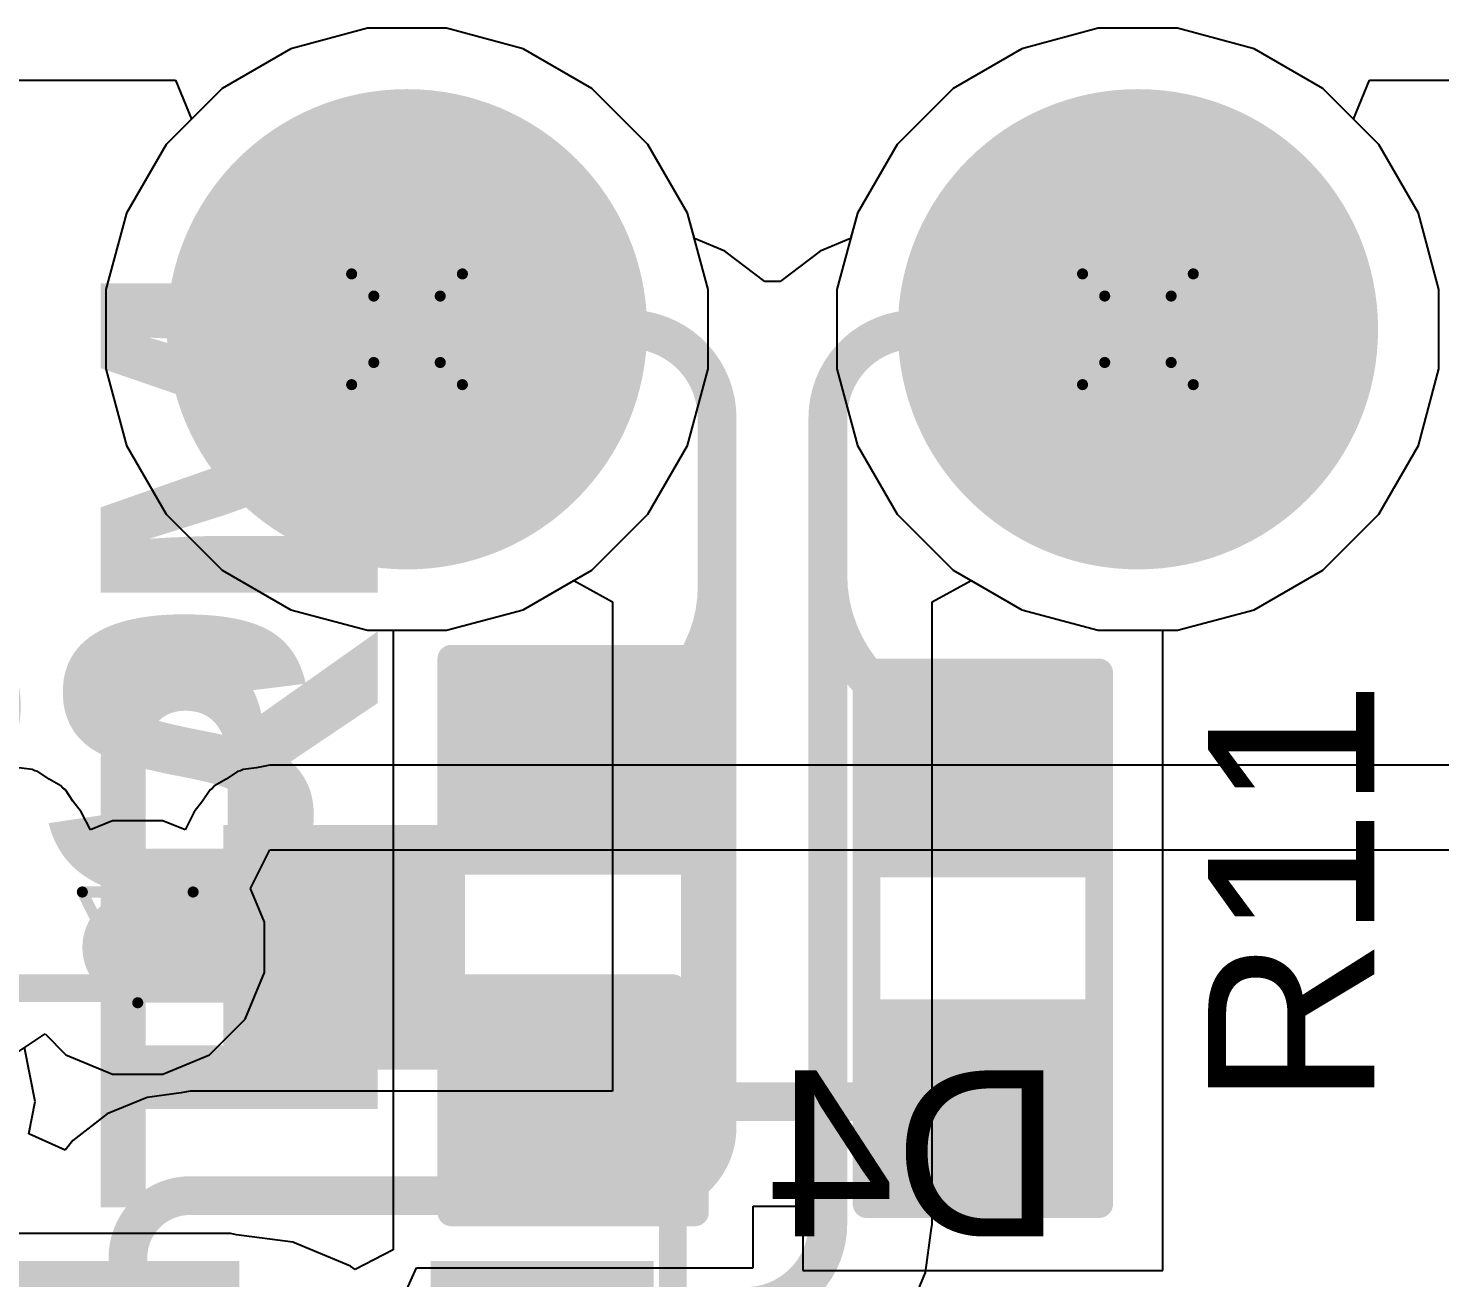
# Model space of a CAD drawing. Header units: inches. Extents: x -5 to 234, y -4 to 104.
# Drawn here: x 14.47 to 20.94, y 29.58 to 35.32 of the extents above; entities that cross this region are included whole.
import ezdxf

# ---------------------------------------------------------------- set-up
doc = ezdxf.new("R2010")
doc.units = ezdxf.units.IN
for name, color, linetype in [('Bottom Layer', 5, 'Continuous'), ('Bottom Overlay', 54, 'Continuous'), ('Bottom Paste', 16, 'Continuous'), ('Bottom Solder', 6, 'Continuous'), ('Drill Drawing', 1, 'Continuous'), ('GND', 16, 'Continuous'), ('Multi-Layer', 9, 'Continuous'), ('Pad Holes', 156, 'Continuous'), ('POWER', 76, 'Continuous'), ('Top Layer', 1, 'Continuous'), ('Top Overlay', 2, 'Continuous'), ('Top Paste', 8, 'Continuous'), ('Top Solder', 216, 'Continuous'), ('Via Holes', 16, 'Continuous')]:
    doc.layers.add(name, color=color, linetype=linetype)
doc.styles.add('Arial', font='', dxfattribs={"height": 0.2})
doc.styles.add('Arial Black_Bold', font='', dxfattribs={"height": 0.2})
doc.styles.get('Arial').set_extended_font_data('Arial')
doc.styles.get('Arial Black_Bold').set_extended_font_data('Arial Black', bold=True)

# ---------------------------------------------------------------- blocks, each defined once
blk = doc.blocks.new('S______B______11')
at = {"layer": 'Top Layer'}
for points in [[(-1.143, -0.4445), (-1.143, 0.4445), (-0.381, 0.4445), (-0.381, -0.4445)], [(0.381, -0.4445), (0.381, 0.4445), (1.143, 0.4445), (1.143, -0.4445)]]:
    blk.add_hatch(color=1, dxfattribs=at).paths.add_polyline_path(points)
at = {"layer": 'Top Paste'}
for points in [[(-1.143, -0.4445), (-1.143, 0.4445), (-0.381, 0.4445), (-0.381, -0.4445)], [(0.381, -0.4445), (0.381, 0.4445), (1.143, 0.4445), (1.143, -0.4445)]]:
    blk.add_hatch(color=8, dxfattribs=at).paths.add_polyline_path(points)
at = {"layer": 'Top Solder'}
for points in [[(-1.2446, -0.5461), (-1.2446, 0.5461), (-0.2794, 0.5461), (-0.2794, -0.5461)], [(0.2794, -0.5461), (0.2794, 0.5461), (1.2446, 0.5461), (1.2446, -0.5461)]]:
    blk.add_hatch(color=216, dxfattribs=at).paths.add_polyline_path(points)
at = {"layer": 'Top Overlay'}
for points in [[(-1.27, -0.5588, 0.127, 0.127, 0), (-1.27, 0.5588, 0.127, 0.127, 0)], [(1.27, 0.5588, 0.127, 0.127, 0), (-1.27, 0.5588, 0.127, 0.127, 0)], [(1.27, -0.5588, 0.127, 0.127, 0), (1.27, 0.5588, 0.127, 0.127, 0)], [(1.27, -0.5588, 0.127, 0.127, 0), (-1.27, -0.5588, 0.127, 0.127, 0)]]:
    blk.add_lwpolyline(points, format="xyseb", dxfattribs=at)
for points in [[(-1.30175, 0.5588, 0.0635, 0.0635, 1), (-1.23825, 0.5588, 0.0635, 0.0635, 1)], [(-1.30175, 0.5588, 0.0635, 0.0635, 1), (-1.23825, 0.5588, 0.0635, 0.0635, 1)], [(1.23825, 0.5588, 0.0635, 0.0635, 1), (1.30175, 0.5588, 0.0635, 0.0635, 1)], [(1.23825, 0.5588, 0.0635, 0.0635, 1), (1.30175, 0.5588, 0.0635, 0.0635, 1)], [(-1.30175, -0.5588, 0.0635, 0.0635, 1), (-1.23825, -0.5588, 0.0635, 0.0635, 1)], [(-1.30175, -0.5588, 0.0635, 0.0635, 1), (-1.23825, -0.5588, 0.0635, 0.0635, 1)], [(1.23825, -0.5588, 0.0635, 0.0635, 1), (1.30175, -0.5588, 0.0635, 0.0635, 1)], [(1.23825, -0.5588, 0.0635, 0.0635, 1), (1.30175, -0.5588, 0.0635, 0.0635, 1)]]:
    blk.add_lwpolyline(points, format="xyseb", close=True, dxfattribs=at)
blk = doc.blocks.new('R___0603_56')
at = {"layer": 'Top Layer'}
for points in [[(-0.381, 0.4445), (-0.381, -0.4445), (-1.143, -0.4445), (-1.143, 0.4445)], [(1.143, 0.4445), (1.143, -0.4445), (0.381, -0.4445), (0.381, 0.4445)]]:
    blk.add_hatch(color=1, dxfattribs=at).paths.add_polyline_path(points)
at = {"layer": 'Top Paste'}
for points in [[(-0.381, 0.4445), (-0.381, -0.4445), (-1.143, -0.4445), (-1.143, 0.4445)], [(1.143, 0.4445), (1.143, -0.4445), (0.381, -0.4445), (0.381, 0.4445)]]:
    blk.add_hatch(color=8, dxfattribs=at).paths.add_polyline_path(points)
at = {"layer": 'Top Solder'}
for points in [[(-0.2794, 0.5461), (-0.2794, -0.5461), (-1.2446, -0.5461), (-1.2446, 0.5461)], [(1.2446, 0.5461), (1.2446, -0.5461), (0.2794, -0.5461), (0.2794, 0.5461)]]:
    blk.add_hatch(color=216, dxfattribs=at).paths.add_polyline_path(points)
at = {"layer": 'Top Overlay'}
for points in [[(-1.2192, 0.5334, 0.127, 0.127, 0), (-1.2192, -0.5334, 0.127, 0.127, 0)], [(-1.2192, 0.5334, 0.127, 0.127, 0), (1.2192, 0.5334, 0.127, 0.127, 0)], [(1.2192, 0.5334, 0.127, 0.127, 0), (1.2192, -0.5334, 0.127, 0.127, 0)], [(-1.2192, -0.5334, 0.127, 0.127, 0), (1.2192, -0.5334, 0.127, 0.127, 0)]]:
    blk.add_lwpolyline(points, format="xyseb", dxfattribs=at)
for points in [[(-1.25095, 0.5334, 0.0635, 0.0635, 1), (-1.18745, 0.5334, 0.0635, 0.0635, 1)], [(-1.25095, 0.5334, 0.0635, 0.0635, 1), (-1.18745, 0.5334, 0.0635, 0.0635, 1)], [(1.18745, 0.5334, 0.0635, 0.0635, 1), (1.25095, 0.5334, 0.0635, 0.0635, 1)], [(1.18745, 0.5334, 0.0635, 0.0635, 1), (1.25095, 0.5334, 0.0635, 0.0635, 1)], [(-1.25095, -0.5334, 0.0635, 0.0635, 1), (-1.18745, -0.5334, 0.0635, 0.0635, 1)], [(-1.25095, -0.5334, 0.0635, 0.0635, 1), (-1.18745, -0.5334, 0.0635, 0.0635, 1)], [(1.18745, -0.5334, 0.0635, 0.0635, 1), (1.25095, -0.5334, 0.0635, 0.0635, 1)], [(1.18745, -0.5334, 0.0635, 0.0635, 1), (1.25095, -0.5334, 0.0635, 0.0635, 1)]]:
    blk.add_lwpolyline(points, format="xyseb", close=True, dxfattribs=at)
blk = doc.blocks.new('0_5___T____P___84')
at = {"layer": 'Bottom Layer'}
h = blk.add_hatch(color=5, dxfattribs=at)
edge = h.paths.add_edge_path()
edge.add_arc((0, 0), 1, 0, 360)
at = {"layer": 'Bottom Solder'}
h = blk.add_hatch(color=6, dxfattribs=at)
edge = h.paths.add_edge_path()
edge.add_arc((0, 0), 1.1016, 0, 360)
at = {"layer": 'GND'}
h = blk.add_hatch(color=16, dxfattribs=at)
edge = h.paths.add_edge_path()
edge.add_arc((0, 0), 1, 0, 360)
at = {"layer": 'Multi-Layer'}
h = blk.add_hatch(color=9, dxfattribs=at)
edge = h.paths.add_edge_path()
edge.add_arc((0, 0), 1, 0, 360)
at = {"layer": 'Pad Holes'}
h = blk.add_hatch(color=7, dxfattribs=at)
edge = h.paths.add_edge_path()
edge.add_arc((0, 0), 0.5, 0, 360)
at = {"layer": 'POWER'}
h = blk.add_hatch(color=76, dxfattribs=at)
edge = h.paths.add_edge_path()
edge.add_arc((0, 0), 1, 0, 360)
at = {"layer": 'Top Layer'}
h = blk.add_hatch(color=1, dxfattribs=at)
edge = h.paths.add_edge_path()
edge.add_arc((0, 0), 1, 0, 360)
at = {"layer": 'Top Solder'}
h = blk.add_hatch(color=216, dxfattribs=at)
edge = h.paths.add_edge_path()
edge.add_arc((0, 0), 1.1016, 0, 360)
blk = doc.blocks.new('0_5___T____P___85')
at = {"layer": 'Bottom Layer'}
h = blk.add_hatch(color=5, dxfattribs=at)
edge = h.paths.add_edge_path()
edge.add_arc((0, 0), 1, 0, 360)
at = {"layer": 'Bottom Solder'}
h = blk.add_hatch(color=6, dxfattribs=at)
edge = h.paths.add_edge_path()
edge.add_arc((0, 0), 1.1016, 0, 360)
at = {"layer": 'GND'}
h = blk.add_hatch(color=16, dxfattribs=at)
edge = h.paths.add_edge_path()
edge.add_arc((0, 0), 1, 0, 360)
at = {"layer": 'Multi-Layer'}
h = blk.add_hatch(color=9, dxfattribs=at)
edge = h.paths.add_edge_path()
edge.add_arc((0, 0), 1, 0, 360)
at = {"layer": 'Pad Holes'}
h = blk.add_hatch(color=7, dxfattribs=at)
edge = h.paths.add_edge_path()
edge.add_arc((0, 0), 0.5, 0, 360)
at = {"layer": 'POWER'}
h = blk.add_hatch(color=76, dxfattribs=at)
edge = h.paths.add_edge_path()
edge.add_arc((0, 0), 1, 0, 360)
at = {"layer": 'Top Layer'}
h = blk.add_hatch(color=1, dxfattribs=at)
edge = h.paths.add_edge_path()
edge.add_arc((0, 0), 1, 0, 360)
at = {"layer": 'Top Solder'}
h = blk.add_hatch(color=216, dxfattribs=at)
edge = h.paths.add_edge_path()
edge.add_arc((0, 0), 1.1016, 0, 360)
blk = doc.blocks.new('SOT_23_B_119')
at = {"layer": 'Bottom Layer'}
for points in [[(-1.36, 1.46), (-0.54, 1.46), (-0.54, 0.54), (-1.36, 0.54)], [(0.54, 1.46), (1.36, 1.46), (1.36, 0.54), (0.54, 0.54)], [(-0.41, -0.54), (0.41, -0.54), (0.41, -1.46), (-0.41, -1.46)]]:
    blk.add_hatch(color=5, dxfattribs=at).paths.add_polyline_path(points)
at = {"layer": 'Bottom Paste'}
for points in [[(-1.36, 1.46), (-0.54, 1.46), (-0.54, 0.54), (-1.36, 0.54)], [(0.54, 1.46), (1.36, 1.46), (1.36, 0.54), (0.54, 0.54)], [(-0.41, -0.54), (0.41, -0.54), (0.41, -1.46), (-0.41, -1.46)]]:
    blk.add_hatch(color=16, dxfattribs=at).paths.add_polyline_path(points)
at = {"layer": 'Bottom Solder'}
for points in [[(-1.4616, 1.5616), (-0.4384, 1.5616), (-0.4384, 0.4384), (-1.4616, 0.4384)], [(0.4384, 1.5616), (1.4616, 1.5616), (1.4616, 0.4384), (0.4384, 0.4384)], [(-0.5116, -0.4384), (0.5116, -0.4384), (0.5116, -1.5616), (-0.5116, -1.5616)]]:
    blk.add_hatch(color=6, dxfattribs=at).paths.add_polyline_path(points)
at = {"layer": 'Bottom Overlay'}
for points in [[(-1.6764, 1.2954, 0.127, 0.127, 0), (-1.6764, 1.0414, 0.127, 0.127, 0)], [(-1.5494, 1.1684, 0.127, 0.127, 0), (-1.6764, 1.2954, 0.127, 0.127, 0)], [(-1.5494, 1.1684, 0.127, 0.127, 0), (-1.6764, 1.0414, 0.127, 0.127, 0)], [(0.3302, 0.7874, 0.127, 0.127, 0), (-0.3302, 0.7874, 0.127, 0.127, 0)], [(-1.5494, -0.8128, 0.127, 0.127, 0), (-1.5494, 0.5842, 0.127, 0.127, 0)], [(1.5494, 0.5842, 0.127, 0.127, 0), (1.5494, -0.8128, 0.127, 0.127, 0)], [(-0.5588, -0.8128, 0.127, 0.127, 0), (-1.5494, -0.8128, 0.127, 0.127, 0)], [(1.5494, -0.8128, 0.127, 0.127, 0), (0.5588, -0.8128, 0.127, 0.127, 0)]]:
    blk.add_lwpolyline(points, format="xyseb", dxfattribs=at)
for points in [[(-1.7082, 1.2954, 0.0635, 0.0635, 1), (-1.6446, 1.2954, 0.0635, 0.0635, 1)], [(-1.7082, 1.2954, 0.0635, 0.0635, 1), (-1.6446, 1.2954, 0.0635, 0.0635, 1)], [(-1.5812, 1.1684, 0.0635, 0.0635, 1), (-1.5176, 1.1684, 0.0635, 0.0635, 1)], [(-1.5812, 1.1684, 0.0635, 0.0635, 1), (-1.5176, 1.1684, 0.0635, 0.0635, 1)], [(-1.7082, 1.0414, 0.0635, 0.0635, 1), (-1.6446, 1.0414, 0.0635, 0.0635, 1)], [(-1.7082, 1.0414, 0.0635, 0.0635, 1), (-1.6446, 1.0414, 0.0635, 0.0635, 1)], [(-0.3619, 0.7874, 0.0635, 0.0635, 1), (-0.2984, 0.7874, 0.0635, 0.0635, 1)], [(0.2984, 0.7874, 0.0635, 0.0635, 1), (0.3619, 0.7874, 0.0635, 0.0635, 1)], [(-1.5812, 0.5842, 0.0635, 0.0635, 1), (-1.5177, 0.5842, 0.0635, 0.0635, 1)], [(1.5177, 0.5842, 0.0635, 0.0635, 1), (1.5812, 0.5842, 0.0635, 0.0635, 1)], [(-1.5812, -0.8128, 0.0635, 0.0635, 1), (-1.5176, -0.8128, 0.0635, 0.0635, 1)], [(-1.5812, -0.8128, 0.0635, 0.0635, 1), (-1.5176, -0.8128, 0.0635, 0.0635, 1)], [(-0.5905, -0.8128, 0.0635, 0.0635, 1), (-0.5271, -0.8128, 0.0635, 0.0635, 1)], [(0.5271, -0.8128, 0.0635, 0.0635, 1), (0.5905, -0.8128, 0.0635, 0.0635, 1)], [(1.5176, -0.8128, 0.0635, 0.0635, 1), (1.5812, -0.8128, 0.0635, 0.0635, 1)], [(1.5176, -0.8128, 0.0635, 0.0635, 1), (1.5812, -0.8128, 0.0635, 0.0635, 1)]]:
    blk.add_lwpolyline(points, format="xyseb", close=True, dxfattribs=at)

msp = doc.modelspace()

# ---------------------------------------------------------------- hatches: boundary and pattern name
at = {"layer": 'Bottom Layer'}
h = msp.add_hatch(color=5, dxfattribs=at)
edge = h.paths.add_edge_path()
edge.add_arc((14.97, 31.099), 0.2, 0, 360)
at = {"layer": 'GND'}
h = msp.add_hatch(color=16, dxfattribs=at)
edge = h.paths.add_edge_path()
edge.add_arc((14.97, 31.099), 0.2, 0, 360)
at = {"layer": 'POWER'}
h = msp.add_hatch(color=76, dxfattribs=at)
edge = h.paths.add_edge_path()
edge.add_arc((14.97, 31.099), 0.2, 0, 360)
at = {"layer": 'Top Layer'}
h = msp.add_hatch(color=1, dxfattribs=at)
edge = h.paths.add_edge_path()
edge.add_arc((14.97, 31.099), 0.2, 0, 360)
at = {"layer": 'Via Holes'}
h = msp.add_hatch(color=7, dxfattribs=at)
edge = h.paths.add_edge_path()
edge.add_arc((14.97, 31.099), 0.1, 0, 360)

# ---------------------------------------------------------------- linework, layer by layer
at = {"layer": 'Bottom Layer'}
for p, q in [((16.0234, 35.3154), (15.6722, 35.2213)), ((16.387, 35.3154), (16.0234, 35.3154)), ((16.7382, 35.2213), (16.387, 35.3154)), ((19.3762, 35.3154), (19.025, 35.2213)), ((19.7398, 35.3154), (19.3762, 35.3154)), ((20.091, 35.2213), (19.7398, 35.3154)), ((15.6722, 35.2213), (15.3572, 35.0395)), ((17.0532, 35.0395), (16.7382, 35.2213)), ((19.025, 35.2213), (18.71, 35.0395)), ((20.406, 35.0395), (20.091, 35.2213)), ((15.3572, 35.0395), (15.1001, 34.7824)), ((17.3103, 34.7824), (17.0532, 35.0395)), ((18.71, 35.0395), (18.4529, 34.7824)), ((20.6631, 34.7824), (20.406, 35.0395)), ((15.1001, 34.7824), (14.9183, 34.4674)), ((17.4921, 34.4674), (17.3103, 34.7824)), ((18.4529, 34.7824), (18.2711, 34.4674)), ((20.8449, 34.4674), (20.6631, 34.7824)), ((14.9183, 34.4674), (14.8242, 34.1162)), ((17.5232, 34.3514), (17.4921, 34.4674)), ((18.2711, 34.4674), (18.24, 34.3514)), ((20.939, 34.1162), (20.8449, 34.4674)), ((17.6631, 34.2934), (17.5232, 34.3514)), ((18.24, 34.3514), (18.1001, 34.2934)), ((17.8462, 34.153), (17.6631, 34.2934)), ((18.1001, 34.2934), (17.917, 34.153)), ((17.917, 34.153), (17.8462, 34.153)), ((14.8242, 34.1162), (14.8242, 33.7526)), ((20.939, 33.7526), (20.939, 34.1162)), ((14.8242, 33.7526), (14.9183, 33.4014)), ((20.8449, 33.4014), (20.939, 33.7526)), ((14.9183, 33.4014), (15.1001, 33.0864)), ((20.6631, 33.0864), (20.8449, 33.4014)), ((15.1001, 33.0864), (15.3572, 32.8293)), ((20.406, 32.8293), (20.6631, 33.0864)), ((15.3572, 32.8293), (15.6722, 32.6475)), ((20.091, 32.6475), (20.406, 32.8293)), ((16.7382, 32.6475), (16.9707, 32.7817)), ((16.9707, 32.7817), (17.1485, 32.6837)), ((18.6147, 32.6837), (18.7925, 32.7817)), ((18.7925, 32.7817), (19.025, 32.6475)), ((15.6722, 32.6475), (16.0234, 32.5534)), ((16.387, 32.5534), (16.7382, 32.6475)), ((17.1485, 32.6837), (17.1485, 30.4394)), ((18.6147, 29.829), (18.6147, 32.6837)), ((19.025, 32.6475), (19.3762, 32.5534)), ((19.7398, 32.5534), (20.091, 32.6475)), ((16.0234, 32.5534), (16.387, 32.5534)), ((19.3762, 32.5534), (19.7398, 32.5534)), ((14.4998, 30.3913), (14.4506, 30.639)), ((15.2099, 30.4394), (15.1698, 30.4314)), ((17.1485, 30.4394), (15.2099, 30.4394)), ((14.4705, 30.2437), (14.4998, 30.3913)), ((15.0128, 30.4107), (14.8292, 30.3347)), ((15.1698, 30.4314), (15.0128, 30.4107)), ((14.8292, 30.3347), (14.6716, 30.2137)), ((14.6368, 30.1684), (14.4705, 30.2437)), ((14.6716, 30.2137), (14.6368, 30.1684)), ((18.5837, 29.6078), (18.6091, 29.8009)), ((18.6091, 29.8009), (18.6147, 29.829)), ((18.4983, 29.4017), (18.5837, 29.6078))]:
    msp.add_line(p, q, dxfattribs=at)
for points in [[(16.2052, 33.9344, 0.1778, 0.1778, 0), (17.2212, 33.9344, 0.1778, 0.1778, 0)], [(17.2212, 33.9344, 0.1778, 0.1778, -0.414214), (17.6276, 33.528, 0.1778, 0.1778, 0)], [(18.1356, 33.528, 0.1778, 0.1778, -0.414214), (18.542, 33.9344, 0.1778, 0.1778, 0)], [(18.542, 33.9344, 0.1778, 0.1778, 0), (19.558, 33.9344, 0.1778, 0.1778, 0)], [(17.6276, 30.2731, 0.1778, 0.1778, 0), (17.6276, 33.528, 0.1778, 0.1778, 0)], [(18.1356, 29.829, 0.1778, 0.1778, 0), (18.1356, 33.528, 0.1778, 0.1778, 0)], [(14.97, 31.099, 0.508, 0.508, 0), (15.875, 31.099, 0.508, 0.508, 0)], [(17.6276, 30.2731, 0.1778, 0.1778, -0.414214), (17.3148, 29.9603, 0.1778, 0.1778, 0)], [(14.925, 29.6754, 0.1778, 0.1778, -0.414214), (15.2099, 29.9603, 0.1778, 0.1778, 0)], [(15.2099, 29.9603, 0.1778, 0.1778, 0), (17.3148, 29.9603, 0.1778, 0.1778, 0)], [(18.1356, 29.829, 0.1778, 0.1778, -0.414214), (17.7582, 29.4516, 0.1778, 0.1778, 0)], [(14.925, 29.099, 0.1778, 0.1778, 0), (14.925, 29.6754, 0.1778, 0.1778, 0)]]:
    msp.add_lwpolyline(points, format="xyseb", dxfattribs=at)
for points in [[(16.1608, 33.9344, 0.0889, 0.0889, 1), (16.2496, 33.9344, 0.0889, 0.0889, 1)], [(17.1768, 33.9344, 0.0889, 0.0889, 1), (17.2657, 33.9344, 0.0889, 0.0889, 1)], [(17.1768, 33.9344, 0.0889, 0.0889, 1), (17.2657, 33.9344, 0.0889, 0.0889, 1)], [(18.4975, 33.9344, 0.0889, 0.0889, 1), (18.5864, 33.9344, 0.0889, 0.0889, 1)], [(18.4975, 33.9344, 0.0889, 0.0889, 1), (18.5864, 33.9344, 0.0889, 0.0889, 1)], [(19.5135, 33.9344, 0.0889, 0.0889, 1), (19.6025, 33.9344, 0.0889, 0.0889, 1)], [(17.5831, 33.528, 0.0889, 0.0889, 1), (17.672, 33.528, 0.0889, 0.0889, 1)], [(17.5831, 33.528, 0.0889, 0.0889, 1), (17.672, 33.528, 0.0889, 0.0889, 1)], [(18.0911, 33.528, 0.0889, 0.0889, 1), (18.1801, 33.528, 0.0889, 0.0889, 1)], [(18.0911, 33.528, 0.0889, 0.0889, 1), (18.1801, 33.528, 0.0889, 0.0889, 1)], [(14.843, 31.099, 0.254, 0.254, 1), (15.097, 31.099, 0.254, 0.254, 1)], [(15.748, 31.099, 0.254, 0.254, 1), (16.002, 31.099, 0.254, 0.254, 1)], [(17.5831, 30.2731, 0.0889, 0.0889, 1), (17.672, 30.2731, 0.0889, 0.0889, 1)], [(17.5831, 30.2731, 0.0889, 0.0889, 1), (17.672, 30.2731, 0.0889, 0.0889, 1)], [(15.1654, 29.9603, 0.0889, 0.0889, 1), (15.2543, 29.9603, 0.0889, 0.0889, 1)], [(15.1654, 29.9603, 0.0889, 0.0889, 1), (15.2543, 29.9603, 0.0889, 0.0889, 1)], [(17.2703, 29.9603, 0.0889, 0.0889, 1), (17.3592, 29.9603, 0.0889, 0.0889, 1)], [(17.2703, 29.9603, 0.0889, 0.0889, 1), (17.3592, 29.9603, 0.0889, 0.0889, 1)], [(18.0911, 29.829, 0.0889, 0.0889, 1), (18.1801, 29.829, 0.0889, 0.0889, 1)], [(18.0911, 29.829, 0.0889, 0.0889, 1), (18.1801, 29.829, 0.0889, 0.0889, 1)], [(14.8805, 29.6754, 0.0889, 0.0889, 1), (14.9694, 29.6754, 0.0889, 0.0889, 1)], [(14.8805, 29.6754, 0.0889, 0.0889, 1), (14.9694, 29.6754, 0.0889, 0.0889, 1)]]:
    msp.add_lwpolyline(points, format="xyseb", close=True, dxfattribs=at)
at = {"layer": 'Drill Drawing'}
for points in [[(15.9512, 34.1884, 0.0508, 0.0508, 0), (16.4592, 34.1884, 0.0508, 0.0508, 0)], [(15.9512, 33.6804, 0.0508, 0.0508, 0), (15.9512, 34.1884, 0.0508, 0.0508, 0)], [(16.4592, 33.6804, 0.0508, 0.0508, 0), (16.4592, 34.1884, 0.0508, 0.0508, 0)], [(19.304, 34.1884, 0.0508, 0.0508, 0), (19.812, 34.1884, 0.0508, 0.0508, 0)], [(19.304, 33.6804, 0.0508, 0.0508, 0), (19.304, 34.1884, 0.0508, 0.0508, 0)], [(19.812, 33.6804, 0.0508, 0.0508, 0), (19.812, 34.1884, 0.0508, 0.0508, 0)], [(16.0528, 34.0868, 0.0508, 0.0508, 0), (16.3576, 34.0868, 0.0508, 0.0508, 0)], [(16.0528, 33.782, 0.0508, 0.0508, 0), (16.0528, 34.0868, 0.0508, 0.0508, 0)], [(16.3576, 33.782, 0.0508, 0.0508, 0), (16.3576, 34.0868, 0.0508, 0.0508, 0)], [(19.4056, 34.0868, 0.0508, 0.0508, 0), (19.7104, 34.0868, 0.0508, 0.0508, 0)], [(19.4056, 33.782, 0.0508, 0.0508, 0), (19.4056, 34.0868, 0.0508, 0.0508, 0)], [(19.7104, 33.782, 0.0508, 0.0508, 0), (19.7104, 34.0868, 0.0508, 0.0508, 0)], [(16.0528, 33.782, 0.0508, 0.0508, 0), (16.3576, 33.782, 0.0508, 0.0508, 0)], [(19.4056, 33.782, 0.0508, 0.0508, 0), (19.7104, 33.782, 0.0508, 0.0508, 0)], [(15.9512, 33.6804, 0.0508, 0.0508, 0), (16.4592, 33.6804, 0.0508, 0.0508, 0)], [(19.304, 33.6804, 0.0508, 0.0508, 0), (19.812, 33.6804, 0.0508, 0.0508, 0)], [(14.716, 31.353, 0.0508, 0.0508, 0), (15.224, 31.353, 0.0508, 0.0508, 0)], [(14.716, 31.353, 0.0508, 0.0508, 0), (14.97, 30.845, 0.0508, 0.0508, 0)], [(14.97, 30.845, 0.0508, 0.0508, 0), (15.224, 31.353, 0.0508, 0.0508, 0)]]:
    msp.add_lwpolyline(points, format="xyseb", dxfattribs=at)
for points in [[(15.9385, 34.1884, 0.0254, 0.0254, 1), (15.9639, 34.1884, 0.0254, 0.0254, 1)], [(15.9385, 34.1884, 0.0254, 0.0254, 1), (15.9639, 34.1884, 0.0254, 0.0254, 1)], [(16.4465, 34.1884, 0.0254, 0.0254, 1), (16.4719, 34.1884, 0.0254, 0.0254, 1)], [(16.4465, 34.1884, 0.0254, 0.0254, 1), (16.4719, 34.1884, 0.0254, 0.0254, 1)], [(19.2913, 34.1884, 0.0254, 0.0254, 1), (19.3167, 34.1884, 0.0254, 0.0254, 1)], [(19.2913, 34.1884, 0.0254, 0.0254, 1), (19.3167, 34.1884, 0.0254, 0.0254, 1)], [(19.7993, 34.1884, 0.0254, 0.0254, 1), (19.8247, 34.1884, 0.0254, 0.0254, 1)], [(19.7993, 34.1884, 0.0254, 0.0254, 1), (19.8247, 34.1884, 0.0254, 0.0254, 1)], [(16.0401, 34.0868, 0.0254, 0.0254, 1), (16.0655, 34.0868, 0.0254, 0.0254, 1)], [(16.0401, 34.0868, 0.0254, 0.0254, 1), (16.0655, 34.0868, 0.0254, 0.0254, 1)], [(16.3449, 34.0868, 0.0254, 0.0254, 1), (16.3703, 34.0868, 0.0254, 0.0254, 1)], [(16.3449, 34.0868, 0.0254, 0.0254, 1), (16.3703, 34.0868, 0.0254, 0.0254, 1)], [(19.3929, 34.0868, 0.0254, 0.0254, 1), (19.4183, 34.0868, 0.0254, 0.0254, 1)], [(19.3929, 34.0868, 0.0254, 0.0254, 1), (19.4183, 34.0868, 0.0254, 0.0254, 1)], [(19.6977, 34.0868, 0.0254, 0.0254, 1), (19.7231, 34.0868, 0.0254, 0.0254, 1)], [(19.6977, 34.0868, 0.0254, 0.0254, 1), (19.7231, 34.0868, 0.0254, 0.0254, 1)], [(16.0401, 33.782, 0.0254, 0.0254, 1), (16.0655, 33.782, 0.0254, 0.0254, 1)], [(16.0401, 33.782, 0.0254, 0.0254, 1), (16.0655, 33.782, 0.0254, 0.0254, 1)], [(16.3449, 33.782, 0.0254, 0.0254, 1), (16.3703, 33.782, 0.0254, 0.0254, 1)], [(16.3449, 33.782, 0.0254, 0.0254, 1), (16.3703, 33.782, 0.0254, 0.0254, 1)], [(19.3929, 33.782, 0.0254, 0.0254, 1), (19.4183, 33.782, 0.0254, 0.0254, 1)], [(19.3929, 33.782, 0.0254, 0.0254, 1), (19.4183, 33.782, 0.0254, 0.0254, 1)], [(19.6977, 33.782, 0.0254, 0.0254, 1), (19.7231, 33.782, 0.0254, 0.0254, 1)], [(19.6977, 33.782, 0.0254, 0.0254, 1), (19.7231, 33.782, 0.0254, 0.0254, 1)], [(15.9385, 33.6804, 0.0254, 0.0254, 1), (15.9639, 33.6804, 0.0254, 0.0254, 1)], [(15.9385, 33.6804, 0.0254, 0.0254, 1), (15.9639, 33.6804, 0.0254, 0.0254, 1)], [(16.4465, 33.6804, 0.0254, 0.0254, 1), (16.4719, 33.6804, 0.0254, 0.0254, 1)], [(16.4465, 33.6804, 0.0254, 0.0254, 1), (16.4719, 33.6804, 0.0254, 0.0254, 1)], [(19.2913, 33.6804, 0.0254, 0.0254, 1), (19.3167, 33.6804, 0.0254, 0.0254, 1)], [(19.2913, 33.6804, 0.0254, 0.0254, 1), (19.3167, 33.6804, 0.0254, 0.0254, 1)], [(19.7993, 33.6804, 0.0254, 0.0254, 1), (19.8247, 33.6804, 0.0254, 0.0254, 1)], [(19.7993, 33.6804, 0.0254, 0.0254, 1), (19.8247, 33.6804, 0.0254, 0.0254, 1)], [(14.7033, 31.353, 0.0254, 0.0254, 1), (14.7287, 31.353, 0.0254, 0.0254, 1)], [(14.7033, 31.353, 0.0254, 0.0254, 1), (14.7287, 31.353, 0.0254, 0.0254, 1)], [(15.2113, 31.353, 0.0254, 0.0254, 1), (15.2367, 31.353, 0.0254, 0.0254, 1)], [(15.2113, 31.353, 0.0254, 0.0254, 1), (15.2367, 31.353, 0.0254, 0.0254, 1)], [(14.9573, 30.845, 0.0254, 0.0254, 1), (14.9827, 30.845, 0.0254, 0.0254, 1)], [(14.9573, 30.845, 0.0254, 0.0254, 1), (14.9827, 30.845, 0.0254, 0.0254, 1)]]:
    msp.add_lwpolyline(points, format="xyseb", close=True, dxfattribs=at)
at = {"layer": 'GND'}
for p, q in [((16.0234, 35.3154), (15.6722, 35.2213)), ((16.387, 35.3154), (16.0234, 35.3154)), ((16.7382, 35.2213), (16.387, 35.3154)), ((19.3762, 35.3154), (19.025, 35.2213)), ((19.7398, 35.3154), (19.3762, 35.3154)), ((20.091, 35.2213), (19.7398, 35.3154)), ((15.6722, 35.2213), (15.3572, 35.0395)), ((17.0532, 35.0395), (16.7382, 35.2213)), ((19.025, 35.2213), (18.71, 35.0395)), ((20.406, 35.0395), (20.091, 35.2213)), ((15.3572, 35.0395), (15.1001, 34.7824)), ((17.3103, 34.7824), (17.0532, 35.0395)), ((18.71, 35.0395), (18.4529, 34.7824)), ((20.6631, 34.7824), (20.406, 35.0395)), ((15.1001, 34.7824), (14.9183, 34.4674)), ((17.4921, 34.4674), (17.3103, 34.7824)), ((18.4529, 34.7824), (18.2711, 34.4674)), ((20.8449, 34.4674), (20.6631, 34.7824)), ((14.9183, 34.4674), (14.8242, 34.1162)), ((17.5862, 34.1162), (17.4921, 34.4674)), ((18.2711, 34.4674), (18.177, 34.1162)), ((20.939, 34.1162), (20.8449, 34.4674)), ((14.8242, 34.1162), (14.8242, 33.7526)), ((17.5862, 33.7526), (17.5862, 34.1162)), ((18.177, 34.1162), (18.177, 33.7526)), ((20.939, 33.7526), (20.939, 34.1162)), ((14.8242, 33.7526), (14.9183, 33.4014)), ((17.4921, 33.4014), (17.5862, 33.7526)), ((18.177, 33.7526), (18.2711, 33.4014)), ((20.8449, 33.4014), (20.939, 33.7526)), ((14.9183, 33.4014), (15.1001, 33.0864)), ((17.3103, 33.0864), (17.4921, 33.4014)), ((18.2711, 33.4014), (18.4529, 33.0864)), ((20.6631, 33.0864), (20.8449, 33.4014)), ((15.1001, 33.0864), (15.3572, 32.8293)), ((17.0532, 32.8293), (17.3103, 33.0864)), ((18.4529, 33.0864), (18.71, 32.8293)), ((20.406, 32.8293), (20.6631, 33.0864)), ((15.3572, 32.8293), (15.6722, 32.6475)), ((16.7382, 32.6475), (17.0532, 32.8293)), ((18.71, 32.8293), (19.025, 32.6475)), ((20.091, 32.6475), (20.406, 32.8293)), ((15.6722, 32.6475), (16.0234, 32.5534)), ((16.387, 32.5534), (16.7382, 32.6475)), ((19.025, 32.6475), (19.3762, 32.5534)), ((19.7398, 32.5534), (20.091, 32.6475)), ((16.0234, 32.5534), (16.387, 32.5534)), ((19.3762, 32.5534), (19.7398, 32.5534))]:
    msp.add_line(p, q, dxfattribs=at)
at = {"layer": 'POWER'}
for p, q in [((16.0234, 35.3154), (15.6722, 35.2213)), ((16.387, 35.3154), (16.0234, 35.3154)), ((16.7382, 35.2213), (16.387, 35.3154)), ((19.3762, 35.3154), (19.025, 35.2213)), ((19.7398, 35.3154), (19.3762, 35.3154)), ((20.091, 35.2213), (19.7398, 35.3154)), ((15.6722, 35.2213), (15.3572, 35.0395)), ((17.0532, 35.0395), (16.7382, 35.2213)), ((19.025, 35.2213), (18.71, 35.0395)), ((20.406, 35.0395), (20.091, 35.2213)), ((15.3572, 35.0395), (15.1001, 34.7824)), ((17.3103, 34.7824), (17.0532, 35.0395)), ((18.71, 35.0395), (18.4529, 34.7824)), ((20.6631, 34.7824), (20.406, 35.0395)), ((15.1001, 34.7824), (14.9183, 34.4674)), ((17.4921, 34.4674), (17.3103, 34.7824)), ((18.4529, 34.7824), (18.2711, 34.4674)), ((20.8449, 34.4674), (20.6631, 34.7824)), ((14.9183, 34.4674), (14.8242, 34.1162)), ((17.5862, 34.1162), (17.4921, 34.4674)), ((18.2711, 34.4674), (18.177, 34.1162)), ((20.939, 34.1162), (20.8449, 34.4674)), ((14.8242, 34.1162), (14.8242, 33.7526)), ((17.5862, 33.7526), (17.5862, 34.1162)), ((18.177, 34.1162), (18.177, 33.7526)), ((20.939, 33.7526), (20.939, 34.1162)), ((14.8242, 33.7526), (14.9183, 33.4014)), ((17.4921, 33.4014), (17.5862, 33.7526)), ((18.177, 33.7526), (18.2711, 33.4014)), ((20.8449, 33.4014), (20.939, 33.7526)), ((14.9183, 33.4014), (15.1001, 33.0864)), ((17.3103, 33.0864), (17.4921, 33.4014)), ((18.2711, 33.4014), (18.4529, 33.0864)), ((20.6631, 33.0864), (20.8449, 33.4014)), ((15.1001, 33.0864), (15.3572, 32.8293)), ((17.0532, 32.8293), (17.3103, 33.0864)), ((18.4529, 33.0864), (18.71, 32.8293)), ((20.406, 32.8293), (20.6631, 33.0864)), ((15.3572, 32.8293), (15.6722, 32.6475)), ((16.7382, 32.6475), (17.0532, 32.8293)), ((18.71, 32.8293), (19.025, 32.6475)), ((20.091, 32.6475), (20.406, 32.8293)), ((15.6722, 32.6475), (16.0234, 32.5534)), ((16.387, 32.5534), (16.7382, 32.6475)), ((19.025, 32.6475), (19.3762, 32.5534)), ((19.7398, 32.5534), (20.091, 32.6475)), ((16.0234, 32.5534), (16.387, 32.5534)), ((19.3762, 32.5534), (19.7398, 32.5534)), ((14.4863, 31.9155), (14.4247, 31.9231)), ((15.5153, 31.9231), (15.4537, 31.9155)), ((15.5762, 31.9353), (15.5153, 31.9231)), ((24.2062, 31.9353), (15.5762, 31.9353)), ((14.4986, 31.9085), (14.4863, 31.9155)), ((14.5125, 31.9057), (14.4986, 31.9085)), ((14.5641, 31.8712), (14.5125, 31.9057)), ((14.618, 31.8405), (14.5641, 31.8712)), ((15.3759, 31.8712), (15.322, 31.8405)), ((15.4275, 31.9057), (15.3759, 31.8712)), ((15.4414, 31.9085), (15.4275, 31.9057)), ((15.4537, 31.9155), (15.4414, 31.9085)), ((14.6267, 31.8293), (14.618, 31.8405)), ((14.6385, 31.8215), (14.6267, 31.8293)), ((14.673, 31.7699), (14.6385, 31.8215)), ((15.3015, 31.8215), (15.267, 31.7699)), ((15.3133, 31.8293), (15.3015, 31.8215)), ((15.322, 31.8405), (15.3133, 31.8293)), ((14.7111, 31.7209), (14.673, 31.7699)), ((15.267, 31.7699), (15.2289, 31.7209)), ((14.7527, 31.6379), (14.7111, 31.7209)), ((14.8544, 31.68), (14.7527, 31.6379)), ((15.0856, 31.68), (14.8544, 31.68)), ((15.1873, 31.6379), (15.0856, 31.68)), ((15.2289, 31.7209), (15.1873, 31.6379)), ((15.487, 31.369), (15.5762, 31.5468)), ((15.5762, 31.5468), (24.2062, 31.5468)), ((15.551, 31.2146), (15.487, 31.369)), ((15.551, 30.9834), (15.551, 31.2146)), ((15.4625, 30.7699), (15.551, 30.9834)), ((15.2991, 30.6065), (15.4625, 30.7699)), ((14.3941, 30.6018), (14.5448, 30.7026)), ((14.5448, 30.7026), (14.6409, 30.6065)), ((14.6409, 30.6065), (14.8544, 30.518)), ((15.0856, 30.518), (15.2991, 30.6065)), ((14.8544, 30.518), (15.0856, 30.518))]:
    msp.add_line(p, q, dxfattribs=at)
at = {"layer": 'Top Layer'}
for p, q in [((9.6981, 35.0768), (15.1431, 35.0768)), ((15.1431, 35.0768), (15.2167, 34.899)), ((20.5465, 34.899), (20.6201, 35.0768)), ((20.6201, 35.0768), (26.2175, 35.0768)), ((15.2167, 34.899), (15.1001, 34.7824)), ((20.6631, 34.7824), (20.5465, 34.899)), ((15.1001, 34.7824), (14.9183, 34.4674)), ((20.8449, 34.4674), (20.6631, 34.7824)), ((14.9183, 34.4674), (14.8242, 34.1162)), ((20.939, 34.1162), (20.8449, 34.4674)), ((14.8242, 34.1162), (14.8242, 33.7526)), ((20.939, 33.7526), (20.939, 34.1162)), ((14.8242, 33.7526), (14.9183, 33.4014)), ((20.8449, 33.4014), (20.939, 33.7526)), ((14.9183, 33.4014), (15.1001, 33.0864)), ((20.6631, 33.0864), (20.8449, 33.4014)), ((15.1001, 33.0864), (15.3572, 32.8293)), ((20.406, 32.8293), (20.6631, 33.0864)), ((15.3572, 32.8293), (15.6722, 32.6475)), ((20.091, 32.6475), (20.406, 32.8293)), ((15.6722, 32.6475), (16.0234, 32.5534)), ((19.7398, 32.5534), (20.091, 32.6475)), ((16.0234, 32.5534), (16.1417, 32.5534)), ((16.1417, 32.5534), (16.1417, 31.1533)), ((19.6723, 31.1404), (19.6723, 32.5534)), ((19.6723, 32.5534), (19.7398, 32.5534)), ((16.1417, 31.1533), (16.1417, 29.7112)), ((19.6723, 29.6164), (19.6723, 31.1404)), ((17.7927, 29.6293), (17.7927, 29.9122)), ((17.7927, 29.9122), (18.0213, 29.9122)), ((18.0213, 29.9122), (18.0213, 29.6164)), ((15.3961, 29.7863), (14.3205, 29.7863)), ((15.4226, 29.781), (15.3961, 29.7863)), ((15.6809, 29.747), (15.4226, 29.781)), ((15.9462, 29.6371), (15.6809, 29.747)), ((16.1417, 29.7112), (15.9674, 29.6209)), ((15.9674, 29.6209), (15.9462, 29.6371)), ((16.1908, 29.4997), (16.2485, 29.6293)), ((16.2485, 29.6293), (17.7927, 29.6293)), ((18.0213, 29.6164), (19.6723, 29.6164))]:
    msp.add_line(p, q, dxfattribs=at)
for points in [[(16.2052, 33.9344, 0.1778, 0.1778, 0), (17.2212, 33.9344, 0.1778, 0.1778, 0)], [(17.2212, 33.9344, 0.1778, 0.1778, -0.414214), (17.6276, 33.528, 0.1778, 0.1778, 0)], [(18.1356, 33.528, 0.1778, 0.1778, -0.414214), (18.542, 33.9344, 0.1778, 0.1778, 0)], [(18.542, 33.9344, 0.1778, 0.1778, 0), (19.558, 33.9344, 0.1778, 0.1778, 0)], [(17.6276, 32.7522, 0.1778, 0.1778, 0), (17.6276, 33.528, 0.1778, 0.1778, 0)], [(18.1356, 32.808, 0.1778, 0.1778, 0), (18.1356, 33.528, 0.1778, 0.1778, 0)], [(18.4912, 32.1921, 0.1778, 0.1778, -0.267945), (18.1356, 32.808, 0.1778, 0.1778, 0)], [(17.6276, 32.7522, 0.1778, 0.1778, -0.255916), (17.3228, 32.1957, 0.1778, 0.1778, 0)], [(16.9672, 31.9153, 0.1778, 0.1778, 0), (17.3228, 32.1957, 0.1778, 0.1778, 0)], [(17.3228, 32.1957, 0.1778, 0.1778, 0), (17.3228, 32.1957, 0.1778, 0.1778, 0)], [(18.4912, 32.1921, 0.1778, 0.1778, 0), (18.8468, 31.9024, 0.1778, 0.1778, 0)], [(18.4912, 32.1921, 0.1778, 0.1778, 0), (18.4912, 32.1921, 0.1778, 0.1778, 0)], [(16.9672, 30.3913, 0.1778, 0.1778, 0), (18.8468, 30.3913, 0.1778, 0.1778, 0)], [(18.8468, 30.3784, 0.1778, 0.1778, 0), (18.8468, 30.3913, 0.1778, 0.1778, 0)]]:
    msp.add_lwpolyline(points, format="xyseb", dxfattribs=at)
for points in [[(16.1608, 33.9344, 0.0889, 0.0889, 1), (16.2496, 33.9344, 0.0889, 0.0889, 1)], [(17.1768, 33.9344, 0.0889, 0.0889, 1), (17.2657, 33.9344, 0.0889, 0.0889, 1)], [(17.1768, 33.9344, 0.0889, 0.0889, 1), (17.2657, 33.9344, 0.0889, 0.0889, 1)], [(18.4975, 33.9344, 0.0889, 0.0889, 1), (18.5864, 33.9344, 0.0889, 0.0889, 1)], [(18.4975, 33.9344, 0.0889, 0.0889, 1), (18.5864, 33.9344, 0.0889, 0.0889, 1)], [(19.5135, 33.9344, 0.0889, 0.0889, 1), (19.6025, 33.9344, 0.0889, 0.0889, 1)], [(17.5831, 33.528, 0.0889, 0.0889, 1), (17.672, 33.528, 0.0889, 0.0889, 1)], [(17.5831, 33.528, 0.0889, 0.0889, 1), (17.672, 33.528, 0.0889, 0.0889, 1)], [(18.0911, 33.528, 0.0889, 0.0889, 1), (18.1801, 33.528, 0.0889, 0.0889, 1)], [(18.0911, 33.528, 0.0889, 0.0889, 1), (18.1801, 33.528, 0.0889, 0.0889, 1)], [(18.0911, 32.808, 0.0889, 0.0889, 1), (18.1801, 32.808, 0.0889, 0.0889, 1)], [(18.0911, 32.808, 0.0889, 0.0889, 1), (18.1801, 32.808, 0.0889, 0.0889, 1)], [(17.5831, 32.7522, 0.0889, 0.0889, 1), (17.672, 32.7522, 0.0889, 0.0889, 1)], [(17.5831, 32.7522, 0.0889, 0.0889, 1), (17.672, 32.7522, 0.0889, 0.0889, 1)], [(17.2783, 32.1957, 0.0889, 0.0889, 1), (17.3672, 32.1957, 0.0889, 0.0889, 1)], [(17.2783, 32.1957, 0.0889, 0.0889, 1), (17.3672, 32.1957, 0.0889, 0.0889, 1)], [(17.2784, 32.1957, 0.0889, 0.0889, 1), (17.3673, 32.1957, 0.0889, 0.0889, 1)], [(17.2784, 32.1957, 0.0889, 0.0889, 1), (17.3673, 32.1957, 0.0889, 0.0889, 1)], [(18.4468, 32.1921, 0.0889, 0.0889, 1), (18.5357, 32.1921, 0.0889, 0.0889, 1)], [(18.4467, 32.1921, 0.0889, 0.0889, 1), (18.5356, 32.1921, 0.0889, 0.0889, 1)], [(18.4468, 32.1921, 0.0889, 0.0889, 1), (18.5357, 32.1921, 0.0889, 0.0889, 1)], [(18.4467, 32.1921, 0.0889, 0.0889, 1), (18.5356, 32.1921, 0.0889, 0.0889, 1)], [(16.9228, 31.9153, 0.0889, 0.0889, 1), (17.0116, 31.9153, 0.0889, 0.0889, 1)], [(18.8024, 31.9024, 0.0889, 0.0889, 1), (18.8912, 31.9024, 0.0889, 0.0889, 1)], [(16.9228, 30.3913, 0.0889, 0.0889, 1), (17.0116, 30.3913, 0.0889, 0.0889, 1)], [(18.8024, 30.3913, 0.0889, 0.0889, 1), (18.8912, 30.3913, 0.0889, 0.0889, 1)], [(18.8024, 30.3913, 0.0889, 0.0889, 1), (18.8912, 30.3913, 0.0889, 0.0889, 1)], [(18.8024, 30.3784, 0.0889, 0.0889, 1), (18.8912, 30.3784, 0.0889, 0.0889, 1)]]:
    msp.add_lwpolyline(points, format="xyseb", close=True, dxfattribs=at)

# ---------------------------------------------------------------- block references
for name, p in [('0_5___T____P___84', (16.2052, 33.9344)), ('0_5___T____P___85', (19.558, 33.9344))]:
    msp.add_blockref(name, p)
for name, p, rotation in [('S______B______11', (16.9672, 31.1533), 270), ('R___0603_56', (18.8468, 31.1404), 90), ('SOT_23_B_119', (15.875, 30.099), 180)]:
    msp.add_blockref(name, p, dxfattribs=dict(rotation=rotation))

# ---------------------------------------------------------------- texts
at = {"layer": 'Bottom Overlay', "style": 'Arial', "text_generation_flag": 2}
msp.add_text('D4', height=0.762, dxfattribs=at).set_placement((19.2112, 29.7728))
at = {"layer": 'Top Overlay'}
for s, height, style, p in [('TRM', 1.27, 'Arial Black_Bold', (16.0705, 29.8833)), ('R11', 0.762, 'Arial', (20.6417, 30.3703))]:
    msp.add_text(s, height=height, rotation=90, dxfattribs=dict(at, style=style)).set_placement(p)
at = {"layer": 'Top Overlay', "style": 'Arial Black_Bold'}
msp.add_text('1PPS', height=1.27, dxfattribs=at).set_placement((10.6646, 31.3379))

doc.saveas('drawing.dxf')
